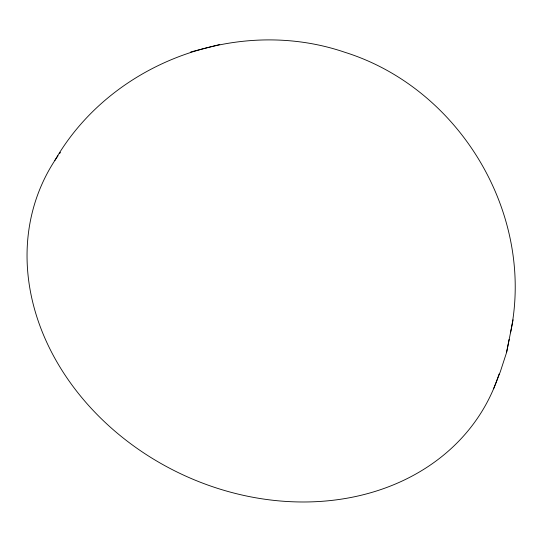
<?xml version="1.0" encoding="UTF-8"?>
<svg xmlns="http://www.w3.org/2000/svg" width="542" height="542" viewBox="0 0 542 542"><rect width="100%" height="100%" fill="white"/><g stroke="black" fill="none" stroke-linecap="round" stroke-linejoin="round"><path stroke-width="0.81" d="M510.523 332.747C535.239 214.51 460.002 88.414 344.956 52.317C238.202 15.765 111.239 62.296 54.898 160.398M493.606 388.756L500.327 371.704L506.546 352.598L509.168 339.353M506.546 352.598L513.084 319.787M219.767 44.505L190.757 51.964M499.06 374.048A247.979 205.1 26.3 0 1 176.157 471.574A247.979 205.1 26.3 0 1 58.048 155.73M59.471 153.732A247.979 205.1 26.3 0 1 60.433 152.41"/></g></svg>
